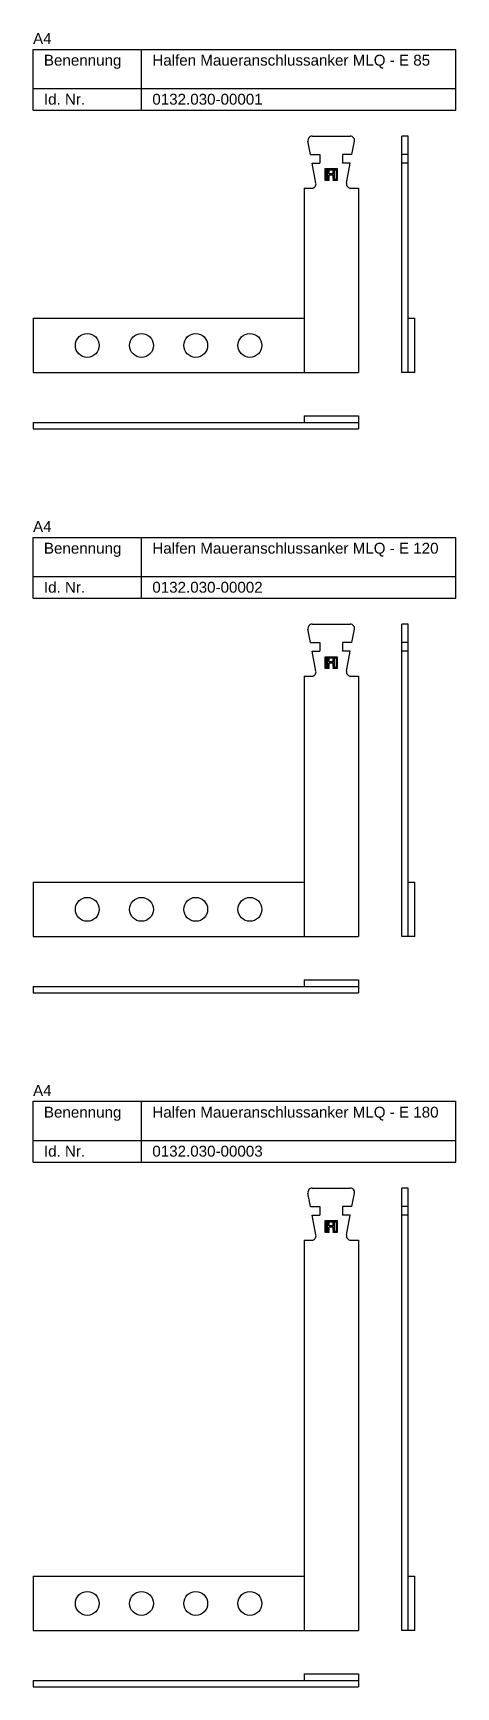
# Model space of a CAD drawing. Header units: millimetres. Extents: x -8 to 187, y -553 to 209.
import ezdxf

# ---------------------------------------------------------------- set-up
doc = ezdxf.new("R2010")
doc.units = ezdxf.units.MM
doc.layers.add('HALFEN-KONSOLANKER', color=2, linetype='CONTINUOUS')
doc.styles.add('ARIAL50', font='ARIAL.TTF', dxfattribs={"height": 5})

msp = doc.modelspace()

# ---------------------------------------------------------------- linework, layer by layer
at = {"layer": 'HALFEN-KONSOLANKER'}
for p, q in [((-8.13, 201.91), (186.87, 201.91)), ((-8.13, 173.91), (-8.13, 201.91)), ((41.87, 173.91), (41.87, 201.91)), ((186.87, 173.91), (186.87, 201.91)), ((-8.13, 183.91), (186.87, 183.91)), ((-8.13, 173.91), (186.87, 173.91)), ((120.62, 161.91), (138.12, 161.91)), ((161.87, 52.91), (161.87, 161.91)), ((164.87, 161.91), (161.87, 161.91)), ((164.87, 52.91), (164.87, 161.91)), ((119.83, 153.41), (118.65, 159.54)), ((119.83, 153.41), (124.12, 153.41)), ((124.12, 153.41), (124.12, 149.41)), ((134.62, 153.41), (134.62, 149.41)), ((134.62, 153.41), (134.62, 149.41)), ((138.91, 153.41), (134.62, 153.41)), ((138.91, 153.41), (140.08, 159.54)), ((164.87, 153.41), (161.87, 153.41)), ((120.59, 149.41), (124.12, 149.41)), ((122.33, 140.29), (120.59, 149.41)), ((126.62, 141.41), (126.62, 146.91)), ((126.62, 146.91), (132.12, 146.91)), ((127.12, 141.91), (127.12, 146.41)), ((127.12, 146.41), (131.62, 146.41)), ((127.82, 142.41), (127.82, 145.91)), ((127.82, 145.91), (128.47, 145.91)), ((128.47, 144.49), (128.47, 145.91)), ((130.27, 144.49), (130.27, 145.91)), ((130.27, 145.91), (130.92, 145.91)), ((130.92, 142.41), (130.92, 145.91)), ((131.62, 146.41), (131.62, 141.91)), ((132.12, 146.91), (132.12, 141.41)), ((138.15, 149.41), (134.62, 149.41)), ((136.4, 140.29), (138.15, 149.41)), ((164.87, 149.41), (161.87, 149.41)), ((116.87, 137.91), (120.37, 137.91)), ((116.87, 137.91), (116.87, 52.91)), ((128.47, 141.41), (126.62, 141.41)), ((128.47, 141.91), (127.12, 141.91)), ((128.47, 142.41), (127.82, 142.41)), ((130.27, 144.49), (128.47, 144.49)), ((128.47, 142.41), (128.47, 143.84)), ((130.27, 143.84), (128.47, 143.84)), ((128.47, 141.41), (128.47, 141.91)), ((130.27, 142.41), (130.27, 143.84)), ((130.92, 142.41), (130.27, 142.41)), ((130.27, 141.41), (130.27, 141.91)), ((131.62, 141.91), (130.27, 141.91)), ((132.12, 141.41), (130.27, 141.41)), ((138.37, 137.91), (141.87, 137.91)), ((141.87, 137.91), (141.87, 52.91)), ((-8.13, 77.91), (-8.13, 52.91)), ((-8.13, 77.91), (116.87, 77.91)), ((164.87, 77.91), (167.87, 77.91)), ((167.87, 52.91), (167.87, 77.91)), ((-8.13, 52.91), (141.87, 52.91)), ((167.87, 52.91), (161.87, 52.91)), ((116.87, 32.91), (141.87, 32.91)), ((116.87, 32.91), (116.87, 29.91)), ((141.87, 32.91), (141.87, 29.91)), ((-8.13, 29.91), (141.87, 29.91)), ((-8.13, 29.91), (-8.13, 26.91)), ((-8.13, 26.91), (141.87, 26.91)), ((141.87, 29.91), (141.87, 26.91)), ((-8.13, -23.09), (186.87, -23.09)), ((-8.13, -51.09), (-8.13, -23.09)), ((41.87, -51.09), (41.87, -23.09)), ((186.87, -51.09), (186.87, -23.09)), ((-8.13, -41.09), (186.87, -41.09)), ((-8.13, -51.09), (186.87, -51.09)), ((119.83, -71.59), (118.65, -65.46)), ((120.62, -63.09), (138.12, -63.09)), ((138.91, -71.59), (140.08, -65.46)), ((161.87, -207.09), (161.87, -63.09)), ((164.87, -63.09), (161.87, -63.09)), ((164.87, -207.09), (164.87, -63.09)), ((119.83, -71.59), (124.12, -71.59)), ((120.59, -75.59), (124.12, -75.59)), ((122.33, -84.71), (120.59, -75.59)), ((124.12, -71.59), (124.12, -75.59)), ((138.91, -71.59), (134.62, -71.59)), ((134.62, -71.59), (134.62, -75.59)), ((134.62, -71.59), (134.62, -75.59)), ((138.15, -75.59), (134.62, -75.59)), ((136.4, -84.71), (138.15, -75.59)), ((164.87, -71.59), (161.87, -71.59)), ((164.87, -75.59), (161.87, -75.59)), ((126.62, -78.09), (132.12, -78.09)), ((126.62, -83.59), (126.62, -78.09)), ((128.47, -83.59), (126.62, -83.59)), ((127.12, -78.59), (131.62, -78.59)), ((127.12, -83.09), (127.12, -78.59)), ((128.47, -83.09), (127.12, -83.09)), ((127.82, -79.09), (128.47, -79.09)), ((127.82, -82.59), (127.82, -79.09)), ((128.47, -82.59), (127.82, -82.59)), ((128.47, -80.51), (128.47, -79.09)), ((130.27, -80.51), (128.47, -80.51)), ((130.27, -81.16), (128.47, -81.16)), ((128.47, -82.59), (128.47, -81.16)), ((128.47, -83.59), (128.47, -83.09)), ((130.27, -79.09), (130.92, -79.09)), ((130.27, -80.51), (130.27, -79.09)), ((130.27, -82.59), (130.27, -81.16)), ((130.92, -82.59), (130.27, -82.59)), ((131.62, -83.09), (130.27, -83.09)), ((130.27, -83.59), (130.27, -83.09)), ((132.12, -83.59), (130.27, -83.59)), ((130.92, -82.59), (130.92, -79.09)), ((131.62, -78.59), (131.62, -83.09)), ((132.12, -78.09), (132.12, -83.59)), ((116.87, -87.09), (116.87, -207.09)), ((116.87, -87.09), (120.37, -87.09)), ((138.37, -87.09), (141.87, -87.09)), ((141.87, -87.09), (141.87, -207.09)), ((-8.13, -182.09), (116.87, -182.09)), ((-8.13, -182.09), (-8.13, -207.09)), ((164.87, -182.09), (167.87, -182.09)), ((167.87, -207.09), (167.87, -182.09)), ((-8.13, -207.09), (141.87, -207.09)), ((167.87, -207.09), (161.87, -207.09)), ((116.87, -227.09), (141.87, -227.09)), ((116.87, -227.09), (116.87, -230.09)), ((141.87, -227.09), (141.87, -230.09)), ((-8.13, -230.09), (141.87, -230.09)), ((-8.13, -230.09), (-8.13, -233.09)), ((-8.13, -233.09), (141.87, -233.09)), ((141.87, -230.09), (141.87, -233.09)), ((-8.13, -283.09), (186.87, -283.09)), ((-8.13, -311.09), (-8.13, -283.09)), ((41.87, -311.09), (41.87, -283.09)), ((186.87, -311.09), (186.87, -283.09)), ((-8.13, -301.09), (186.87, -301.09)), ((-8.13, -311.09), (186.87, -311.09)), ((119.83, -331.59), (118.65, -325.46)), ((120.62, -323.09), (138.12, -323.09)), ((138.91, -331.59), (140.08, -325.46)), ((161.87, -527.09), (161.87, -323.09)), ((164.87, -323.09), (161.87, -323.09)), ((164.87, -527.09), (164.87, -323.09)), ((119.83, -331.59), (124.12, -331.59)), ((124.12, -331.59), (124.12, -335.59)), ((138.91, -331.59), (134.62, -331.59)), ((134.62, -331.59), (134.62, -335.59)), ((134.62, -331.59), (134.62, -335.59)), ((164.87, -331.59), (161.87, -331.59)), ((120.59, -335.59), (124.12, -335.59)), ((122.33, -344.71), (120.59, -335.59)), ((126.62, -338.09), (132.12, -338.09)), ((126.62, -343.59), (126.62, -338.09)), ((127.12, -338.59), (131.62, -338.59)), ((127.12, -343.09), (127.12, -338.59)), ((128.47, -343.09), (127.12, -343.09)), ((127.82, -342.59), (127.82, -339.09)), ((127.82, -339.09), (128.47, -339.09)), ((128.47, -342.59), (127.82, -342.59)), ((128.47, -340.51), (128.47, -339.09)), ((130.27, -340.51), (128.47, -340.51)), ((130.27, -341.16), (128.47, -341.16)), ((128.47, -342.59), (128.47, -341.16)), ((128.47, -343.59), (128.47, -343.09)), ((130.27, -340.51), (130.27, -339.09)), ((130.27, -339.09), (130.92, -339.09)), ((130.27, -342.59), (130.27, -341.16)), ((130.92, -342.59), (130.27, -342.59)), ((130.27, -343.59), (130.27, -343.09)), ((131.62, -343.09), (130.27, -343.09)), ((130.92, -342.59), (130.92, -339.09)), ((131.62, -338.59), (131.62, -343.09)), ((132.12, -338.09), (132.12, -343.59)), ((138.15, -335.59), (134.62, -335.59)), ((136.4, -344.71), (138.15, -335.59)), ((164.87, -335.59), (161.87, -335.59)), ((116.87, -347.09), (116.87, -527.09)), ((116.87, -347.09), (120.37, -347.09)), ((128.47, -343.59), (126.62, -343.59)), ((132.12, -343.59), (130.27, -343.59)), ((138.37, -347.09), (141.87, -347.09)), ((141.87, -347.09), (141.87, -527.09)), ((-8.13, -502.09), (116.87, -502.09)), ((-8.13, -502.09), (-8.13, -527.09)), ((164.87, -502.09), (167.87, -502.09)), ((167.87, -527.09), (167.87, -502.09)), ((-8.13, -527.09), (141.87, -527.09)), ((167.87, -527.09), (161.87, -527.09)), ((116.87, -547.09), (141.87, -547.09)), ((116.87, -547.09), (116.87, -550.09)), ((141.87, -547.09), (141.87, -550.09)), ((-8.13, -550.09), (141.87, -550.09)), ((-8.13, -550.09), (-8.13, -553.09)), ((-8.13, -553.09), (141.87, -553.09)), ((141.87, -550.09), (141.87, -553.09))]:
    msp.add_line(p, q, dxfattribs=at)
for centre in [(16.87, 65.41), (41.87, 65.41), (66.87, 65.41), (91.87, 65.41), (16.87, -194.59), (41.87, -194.59), (66.87, -194.59), (91.87, -194.59), (16.87, -514.59), (41.87, -514.59), (66.87, -514.59), (91.87, -514.59)]:
    msp.add_circle(centre, 5.5, dxfattribs=at)
for centre, start, end in [((120.62, 159.91), 90, 190.81989), ((138.12, 159.91), 349.18011, 90), ((120.37, 139.91), 270, 10.81989), ((138.37, 139.91), 169.18011, 270), ((120.62, -65.09), 90, 190.81989), ((138.12, -65.09), 349.18011, 90), ((120.37, -85.09), 270, 10.81989), ((138.37, -85.09), 169.18011, 270), ((120.62, -325.09), 90, 190.81989), ((138.12, -325.09), 349.18011, 90), ((120.37, -345.09), 270, 10.81989), ((138.37, -345.09), 169.18011, 270)]:
    msp.add_arc(centre, 2, start, end, dxfattribs=at)

# ---------------------------------------------------------------- texts
at = {"layer": 'HALFEN-KONSOLANKER', "style": 'ARIAL50'}
for s, p in [('A4', (-8.13, 204.41)), ('Benennung', (-3.13, 194.41)), ('Halfen Maueranschlussanker MLQ - E 85', (46.87, 194.41)), ('Id. Nr.', (-3.13, 176.41)), ('0132.030-00001', (46.87, 176.41)), ('A4', (-8.13, -20.59)), ('Benennung', (-3.13, -30.59)), ('Halfen Maueranschlussanker MLQ - E 120', (46.87, -30.59)), ('Id. Nr.', (-3.13, -48.59)), ('0132.030-00002', (46.87, -48.59)), ('A4', (-8.13, -280.59)), ('Benennung', (-3.13, -290.59)), ('Halfen Maueranschlussanker MLQ - E 180', (46.87, -290.59)), ('Id. Nr.', (-3.13, -308.59)), ('0132.030-00003', (46.87, -308.59))]:
    msp.add_text(s, height=5, dxfattribs=at).set_placement(p)

doc.saveas('drawing.dxf')
